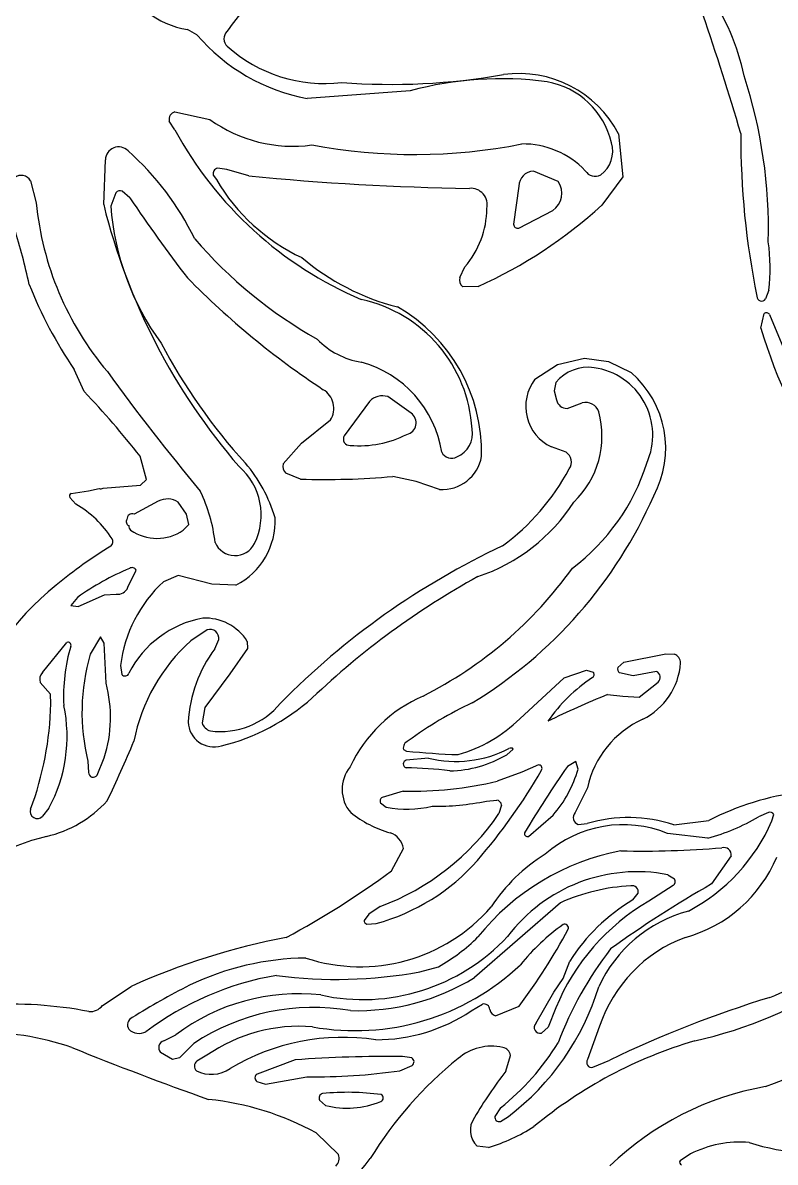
# Model space of a CAD drawing. Header units: millimetres. Extents: x 0.02 to 0.492, y 0.021 to 0.495.
# Drawn here: x 0.2586 to 0.3266, y 0.2789 to 0.3819 of the extents above; entities that cross this region are included whole.
import ezdxf

# ---------------------------------------------------------------- set-up
doc = ezdxf.new("R2010")
doc.units = ezdxf.units.MM
doc.header["$MEASUREMENT"] = 0
doc.layers.add('WHITE', color=7, linetype='Continuous')

msp = doc.modelspace()

# ---------------------------------------------------------------- linework, layer by layer
at = {"layer": 'WHITE'}
for p, q in [((0.2743375111176472, 0.3807747581704169), (0.2735024809125841, 0.3812394701067803)), ((0.2936408543456561, 0.3757120712571029), (0.2843237948341207, 0.3750027404007175)), ((0.2723434708850331, 0.3737972196538765), (0.2755232876692046, 0.3731134816222538)), ((0.2723349822656334, 0.3721756261676042), (0.2718344206491983, 0.3729795460398548)), ((0.3124754737611469, 0.3718183825848373), (0.3128481646218595, 0.36794116004725)), ((0.265908608690738, 0.3654206321156719), (0.2660604294208196, 0.3694727765106274)), ((0.2770342581212832, 0.3686052633283564), (0.2762073497634651, 0.3687270759991703)), ((0.2758244517662055, 0.3680700141614633), (0.2761057220330188, 0.3676836845319324)), ((0.2790368575012169, 0.3680190699803598), (0.2770342581212832, 0.3686052633283564)), ((0.307023779231215, 0.3675205785921992), (0.3047694097971008, 0.3684529512346666)), ((0.3128481646218595, 0.36794116004725), (0.3109480577564344, 0.365363617087376)), ((0.25929682307077, 0.3675742900684232), (0.2598102700215387, 0.3655896030982945)), ((0.268268285038064, 0.3660439390713505), (0.2675661615819832, 0.3666257096626099)), ((0.3034552816351489, 0.3670855115931559), (0.3029778587009612, 0.363647880328538)), ((0.2670045152627089, 0.366497342609753), (0.2665466332864608, 0.3652944078150213)), ((0.3034534989792773, 0.3633064098217275), (0.3065264936375623, 0.3648949812261986)), ((0.2981219212227755, 0.3588246591048651), (0.2985791010071817, 0.3598076603842332)), ((0.299783936887806, 0.3580226619508329), (0.2983787195547557, 0.3580078775540491)), ((0.3260667613316738, 0.3576819937105165), (0.325750986528577, 0.3569014096381358)), ((0.3253424272948167, 0.3542592931792453), (0.325647649345002, 0.3555793001541384)), ((0.3261335454747669, 0.3554973813827179), (0.3273863617931804, 0.3524367408808988)), ((0.3069518770677354, 0.3509735234092536), (0.3093854260907327, 0.3515586901826341)), ((0.3093854260907327, 0.3515586901826341), (0.3115798849524737, 0.3512450800677991)), ((0.3115798849524737, 0.3512450800677991), (0.3136087671949111, 0.3502410705750543)), ((0.2641422898727952, 0.348524012273252), (0.2632295496911884, 0.3505319933558642)), ((0.3049034202878214, 0.3496377058054106), (0.3069518770677354, 0.3509735234092536)), ((0.3068082796524866, 0.3493460707223296), (0.3066592887967956, 0.3485803610445761)), ((0.2937159609481649, 0.3465759215857689), (0.2915937619962438, 0.3480691394293711)), ((0.3066592887967956, 0.3485803610445761), (0.3068701553298942, 0.3477749317077315)), ((0.2899632212409912, 0.3476438284810016), (0.2876642778881374, 0.344539712139924)), ((0.3078303757338281, 0.3470052831107978), (0.3091758762090278, 0.3475075723621268)), ((0.2838019750002884, 0.3438786478453262), (0.2864177196360712, 0.3459633051789142)), ((0.2821419154543199, 0.3419881753011857), (0.2838019750002884, 0.3438786478453262)), ((0.3077272220265591, 0.3430502054722137), (0.3063959725407077, 0.3435252937655818)), ((0.2697729113636736, 0.3405700459533162), (0.2691940070228844, 0.3426838426370771)), ((0.2836939593978386, 0.340623091413266), (0.2823795321183638, 0.341150741640067)), ((0.2941788412254649, 0.3404073696448947), (0.2920712485904021, 0.3408567148040667)), ((0.2658715876877404, 0.3398062832262544), (0.2692430359033626, 0.3400655759377947)), ((0.2692430359033626, 0.3400655759377947), (0.2697729113636736, 0.3405700459533162)), ((0.2962817956088292, 0.3396851324133565), (0.2941788412254649, 0.3404073696448947)), ((0.2633890701356383, 0.338345757777733), (0.2628332375929001, 0.3389625735117929)), ((0.2629564868237221, 0.3393126107339747), (0.2645443663351049, 0.3395448367628437)), ((0.2645443663351049, 0.3395448367628437), (0.2654934689861191, 0.339774823636978)), ((0.2708424466146415, 0.338614395582559), (0.268658508911904, 0.3374439785872133)), ((0.2733918612670209, 0.3374393965642816), (0.2726548801057133, 0.3385349892722944)), ((0.2736138019975135, 0.3365236633541443), (0.2733918612670209, 0.3374393965642816)), ((0.2731055952053726, 0.3359991536151327), (0.2736138019975135, 0.3365236633541443)), ((0.2680915800212889, 0.3308410987852123), (0.2688437996529351, 0.3323977077937834)), ((0.2726574931525148, 0.3319037982702941), (0.2713171360748425, 0.331346840268938)), ((0.2756963699030356, 0.331134766999705), (0.2726574931525148, 0.3319037982702941)), ((0.2778727015053806, 0.3310310410935935), (0.2756963699030356, 0.331134766999705)), ((0.2635272877001459, 0.3299244802477892), (0.2629374913238294, 0.3291832430052145)), ((0.2636037741220109, 0.3290999379462602), (0.2659737953899622, 0.3301589540884688)), ((0.2659737953899622, 0.3301589540884688), (0.2670233130602509, 0.3302195701182399)), ((0.2629374913238294, 0.3291832430052145), (0.2636037741220109, 0.3290999379462602)), ((0.2752679626807222, 0.326990458370588), (0.2737930922650124, 0.3259918202128533)), ((0.260367427970548, 0.3231336573418043), (0.2625866078067736, 0.3258490695714023)), ((0.2656228283203258, 0.3263780243924773), (0.2646907792715508, 0.3247930673013117)), ((0.2659381913448116, 0.3257866282369375), (0.2656228283203258, 0.3263780243924773)), ((0.2661182929542077, 0.322172350907366), (0.2659381913448116, 0.3257866282369375)), ((0.2759615878295955, 0.3252752927547075), (0.2763179908778418, 0.3261095165449768)), ((0.2788910036528345, 0.3259518500849867), (0.2789191991038499, 0.3252951055418481)), ((0.2789191991038499, 0.3252951055418481), (0.2773172457061357, 0.3230134194741446)), ((0.3129645985742358, 0.324069183887807), (0.3167504357323393, 0.3248193985319743)), ((0.3167504357323393, 0.3248193985319743), (0.3175218784946449, 0.3248019327299827)), ((0.2674250839832242, 0.3237741707190111), (0.267542763368914, 0.3229727348090817)), ((0.3075472238385178, 0.322670702220854), (0.3095656067201544, 0.3233452506202414)), ((0.3095656067201544, 0.3233452506202414), (0.3101850251862882, 0.323178159411746)), ((0.3124138998394391, 0.3236056194864798), (0.3129645985742358, 0.324069183887807)), ((0.2773172457061357, 0.3230134194741446), (0.2750624260128094, 0.3199914472455184)), ((0.3035317906661305, 0.3189561873347902), (0.3075472238385178, 0.322670702220854)), ((0.3137941330228744, 0.3228399672272782), (0.3125662349143942, 0.3230952835312226)), ((0.3158993884731233, 0.3232314414567483), (0.3137941330228744, 0.3228399672272782)), ((0.2611072517563242, 0.3211867281627636), (0.260173175246789, 0.3222381061726604)), ((0.3143500841986267, 0.3209257942230334), (0.3160529271098074, 0.3222781023593037)), ((0.2611329958830111, 0.3203075107883233), (0.2611072517563242, 0.3211867281627636)), ((0.3114758439946909, 0.3211379831197684), (0.3128563097235646, 0.321015425789198)), ((0.3128563097235646, 0.321015425789198), (0.3143500841986267, 0.3209257942230334)), ((0.2750624260128094, 0.3199914472455184), (0.2748079462950717, 0.3185783916322845)), ((0.2930205389789318, 0.3161720394255156), (0.2932940370234425, 0.3160371076729288)), ((0.3023639655754863, 0.3157101244928937), (0.302954543374829, 0.3162206340545426)), ((0.2644755016226532, 0.3151142363206932), (0.2645298072724398, 0.3141040169052552)), ((0.265327543769165, 0.3138709607964195), (0.2659517333904758, 0.3154371801076959)), ((0.2952780335476537, 0.3154090200104553), (0.2932693937248854, 0.3152112540757082)), ((0.3086082400383385, 0.3150965504780039), (0.3078511765713448, 0.3146505641134142)), ((0.3088073002857443, 0.31440713766397), (0.3086082400383385, 0.3150965504780039)), ((0.3037176611007892, 0.3141235229061443), (0.3015055683532173, 0.3133161989102598)), ((0.3052330678922254, 0.3147875069673713), (0.3037176611007892, 0.3141235229061443)), ((0.2929914025426493, 0.3124239880389443), (0.2910999608844503, 0.3118361757501859)), ((0.3096509382004136, 0.3127309144437076), (0.3085546888382542, 0.3104736902969163)), ((0.2909366400615529, 0.3113585943703592), (0.291468846952041, 0.3109553883050881)), ((0.3005281403037885, 0.3115148047157609), (0.3014562969953348, 0.3116089672930111)), ((0.3018867230377352, 0.3111581040510042), (0.3016547355428973, 0.3103911029963869)), ((0.26095463058102, 0.3108750082330691), (0.2603784057279537, 0.3101419712049363)), ((0.3043439851467707, 0.3083243465561033), (0.3065563042580163, 0.3102495086216825)), ((0.326031429886149, 0.3104850241962508), (0.3251226831080158, 0.3100997273468111)), ((0.3263476819290986, 0.309733920242978), (0.3265116058850057, 0.3103112025359371)), ((0.3088250278439504, 0.3094114639479332), (0.3096434621480912, 0.3094868646662185)), ((0.3174840727305155, 0.3093778623113879), (0.3206392452959989, 0.3097607859622304)), ((0.3205627570305038, 0.3081701073374696), (0.3169004582831046, 0.3085993371453644)), ((0.2919338419714642, 0.3052036770602842), (0.2930132514911762, 0.307238248634471)), ((0.3226549739309676, 0.3065705264633754), (0.3208878703404596, 0.3040288826793064)), ((0.3169391482141996, 0.3048689115694792), (0.317535453478419, 0.3044883724806439)), ((0.3174033187030349, 0.3038807202664172), (0.3152155177995009, 0.3024807587360653)), ((0.3137587924789918, 0.3025876274051343), (0.3142355134307196, 0.3031910201516954)), ((0.2909221575156921, 0.3019953579728076), (0.2898979427033282, 0.3013147252492649)), ((0.307213185197204, 0.3023259868692565), (0.2994433694466629, 0.2955711943609013)), ((0.2898979427033282, 0.3013147252492649), (0.2894691604500716, 0.3007374154842737)), ((0.2897077957161696, 0.3004109831716937), (0.290564120242747, 0.3004544666173291)), ((0.3074594255538762, 0.2954883496099924), (0.3080654285786096, 0.2970384548256308)), ((0.2944964269985287, 0.2960892548609387), (0.2961778461172191, 0.2965551906325752)), ((0.2657872760780058, 0.2930422980898546), (0.2683854637973203, 0.2947715845421949)), ((0.3066226188071847, 0.2942531312209245), (0.3074594255538762, 0.2954883496099924)), ((0.3049885533700793, 0.2914296862465153), (0.3066226188071847, 0.2942531312209245)), ((0.299154893391482, 0.2925515435986615), (0.3001622543322763, 0.2931625582974409)), ((0.3013541818016918, 0.2921173121683973), (0.3034933595296919, 0.2929991939129735)), ((0.3067905322462751, 0.2928208216703703), (0.3061094120716827, 0.2910961282360295)), ((0.2713447603410425, 0.2898671086463593), (0.2724293687629286, 0.2904046935557053)), ((0.3061094120716827, 0.2910961282360295), (0.305506992346548, 0.2905546715825814)), ((0.3107634891473677, 0.2911733927908061), (0.3096650810061962, 0.2881574553903084)), ((0.2740579214401556, 0.2896175631841909), (0.2727549768979057, 0.2883284884042773)), ((0.2721281090671878, 0.2881649839003297), (0.2710522954129776, 0.2888015943045117)), ((0.2727549768979057, 0.2883284884042773), (0.2721281090671878, 0.2881649839003297)), ((0.2752350827461582, 0.2885515370705481), (0.2743209984324784, 0.2880202651805716)), ((0.2937637275250805, 0.2883168461336778), (0.2929327263048127, 0.288428117876969)), ((0.3022912603098437, 0.2871220849062176), (0.3026900183018181, 0.2885315016756999)), ((0.2832301540079123, 0.2881284744259788), (0.2797769435133686, 0.2868547505076639)), ((0.2927021822733539, 0.2871569786811642), (0.2938023298930834, 0.2876287273053986)), ((0.3101529074022059, 0.2874620572239386), (0.3116760469006224, 0.2881169162656672)), ((0.2805429817073111, 0.2859234740407699), (0.2842952720518631, 0.2866064779141406)), ((0.2797601896871898, 0.2861738510589133), (0.2805429817073111, 0.2859234740407699)), ((0.2854269113576413, 0.2844886296932536), (0.2859729555661601, 0.2840101690870264)), ((0.3017903952791383, 0.2837937097899658), (0.3012909343273044, 0.2830229159399599)), ((0.3017956898778706, 0.2825682098448957), (0.3025089085185179, 0.2830193567746516)), ((0.2871439457505607, 0.2795740351826741), (0.2851276882767174, 0.2815367577494772)), ((0.3007116065090628, 0.280217699326464), (0.299698721251111, 0.2803451397090786)), ((0.3189688420004326, 0.2796289447936828), (0.3180333724786338, 0.2790097424995578))]:
    msp.add_line(p, q, dxfattribs=at)
for centre, radius, start, end in [((0.3037720999823237, 0.3728238005581204), 0.0205082998486828, 11.95957810911719, 57.66029178716626), ((0.2746506623999854, 0.3887532494668619), 0.007601, 199.6151119059418, 261.3118349059416), ((0.2970403674850024, 0.3674458781034418), 0.0241809193074548, 132.8627300961228, 145.7333019377446), ((0.0818411583302778, 0.3006552541004488), 0.2519595844110641, 16.41196294523322, 18.98096123469717), ((0.277702270886324, 0.3804056095474495), 0.0009198790595479, 134.5773032332627, 226.9714949454777), ((0.2874921502133638, 0.3920091193565923), 0.017299, 220.498080905942, 259.4465609059419), ((0.2858883642583164, 0.3896023211735005), 0.0132318946576746, 228.2331200200437, 276.7021489170601), ((0.2919033070944319, 0.435019451354617), 0.0587290112851469, 265.6342045333109, 279.9668653413944), ((0.3034560351117498, 0.3670864288690527), 0.0101853649673719, 27.68327790594179, 97.83224468715372), ((0.280868954874689, 0.363155034023199), 0.045164452081907, 358.6065860051743, 17.94924643891843), ((0.3018836999519457, 0.3449550749285402), 0.0318423825560266, 82.54924068710909, 105.0026649059418), ((0.3046878357956201, 0.3692966976249727), 0.0073522820877898, 13.52079171705908, 79.61768160723692), ((0.2724868146587112, 0.3731406859056596), 0.000672, 102.3163499059434, 193.8742329059406), ((0.283000201778275, 0.3834925034042262), 0.0127917292710983, 234.2315059059421, 277.8143611978809), ((0.3029124556400727, 0.3888698595216121), 0.034837900413811, 208.6329999059418, 246.8266029207801), ((0.3943474787649487, 0.371430285721679), 0.0708140391949599, 179.6649733016902, 191.645461461167), ((0.2940157055741313, 0.4199774892451039), 0.0500255084309447, 259.3137262675465, 281.1836621040445), ((0.3038308736286016, 0.3631387147957626), 0.0077640402849106, 43.46549398033377, 90.83015956891614), ((0.3092995671485262, 0.370249113136728), 0.0026500651161161, 306.0051997362278, 16.81313933266665), ((0.2672551349535364, 0.3694435180495465), 0.0011950637503702, 44.38859011572637, 178.5971009059414), ((0.2512427010130114, 0.3511978341007696), 0.025467360080796, 25.95561685392841, 48.52625619308538), ((0.2763108475912006, 0.3682266669668238), 0.000511, 101.6855179059382, 197.8521179059414), ((0.2584567382922881, 0.3671076893917327), 0.0009609675470717, 29.04870990594166, 129.0065887023614), ((0.2913098634054678, 0.3765760649655511), 0.0176136408686455, 210.321899905942, 244.8464603845045), ((0.3023308980908763, 0.6034583501062561), 0.2365888140914379, 264.3496229059419, 269.1882771760326), ((0.3048382123045031, 0.3670716637139183), 0.001383, 92.85156990594041, 179.4262919059397), ((0.3103664303888088, 0.3690534477949459), 0.0010677325814408, 212.5013203502221, 297.3776515198142), ((0.2673714429478675, 0.3661847916957179), 0.000482, 66.17273990593898, 139.575469905937), ((0.2991059571134688, 0.3654047388755934), 0.0014939268973122, 347.0306300497199, 94.86727390414507), ((0.3054327447287539, 0.3664620275957998), 0.001911, 304.9138249059404, 33.63671490594214), ((0.2874482832311729, 0.3682508994601453), 0.0277658472318334, 185.500119905942, 220.2025807322425), ((0.3750025031232713, 0.437449172246123), 0.1284169016718758, 213.7825379059419, 217.7662808874815), ((0.3212958636149446, 0.3790711369912744), 0.0570445816129622, 193.844956905942, 220.8531484149253), ((0.2906947449288635, 0.3671219001743359), 0.0242171638351253, 184.327807905942, 215.9629493975583), ((0.2924719702140509, 0.3651132993030086), 0.0080899227969636, 319.0171519059421, 359.6894889849079), ((0.2821910061534499, 0.396937654398168), 0.042707, 294.3270689059419, 312.3266809059419), ((0.303347628163174, 0.3636609396093302), 0.00037, 182.0226949059447, 286.6268449059406), ((0.2116008092492432, 0.3483376951894107), 0.0485787191991892, 11.7339062129837, 17.89746536149994), ((0.3054896348796545, 0.389308403376441), 0.0413495619221848, 220.7003010403689, 240.6568632539595), ((0.3093401039466041, 0.3596910327347779), 0.0168468781997886, 353.151012905942, 8.07244840568719), ((0.2979124260613676, 0.3773635685373156), 0.0218729680292379, 229.8990931203686, 255.5982528833984), ((0.3273073262507992, 0.4117184669738489), 0.0754775648401979, 224.5151851005174, 236.6103079783051), ((0.2988120367344831, 0.3585928734700631), 0.000728, 161.434602905944, 233.471974905942), ((0.2965162949486222, 0.3730576174068473), 0.0401921777056123, 201.6688562090148, 214.086782905942), ((0.2865652563591198, 0.3444466387389781), 0.0126736848541244, 3.094042848750105, 77.98635595175283), ((0.3254030877385276, 0.3571224772816413), 0.0004121947005031, 178.1046155910328, 327.566626905941), ((0.284908850235993, 0.3430127339427197), 0.0151831148384751, 358.7027480394693, 60.12286284881111), ((0.3258516449881932, 0.3553072968865864), 0.00034, 33.99164790593736, 126.8689799059357), ((0.3700290677935996, 0.3676243245670699), 0.0466424688783195, 196.6510499059419, 232.3423933435443), ((0.2902482120983166, 0.3580548204412181), 0.0069402770038287, 223.6536438596026, 261.30052685955), ((0.3178533809352273, 0.3777056892409746), 0.0529321228003459, 207.9454376413127, 222.337122130949), ((0.2864953980513666, 0.3414412926853768), 0.0101207492182846, 9.159747269979743, 74.50920836501929), ((0.4389943269118474, 0.4759296707043493), 0.2135865204856562, 216.0193665040516, 219.6932883574631), ((0.3096961529397935, 0.3470012374964473), 0.0037199536261549, 81.26421345040177, 140.9248349059418), ((0.3094306677514261, 0.3445952429141243), 0.0061392225100452, 335.6910426954392, 82.22565014359465), ((0.3077422866297279, 0.3434107536959755), 0.009003822682078, 331.4451035050589, 49.3410979059417), ((0.308145892135923, 0.3471910304460161), 0.004062, 142.9628529059416, 244.481502905942), ((0.206120671837331, 0.2932306669092148), 0.080149, 38.09851690594187, 43.62076190594188), ((0.2847290018066719, 0.3470077133884072), 0.00198558717144, 328.2647739059413, 58.38996800870675), ((0.2911071598771912, 0.3465964482269348), 0.001551, 71.71556990594206, 137.5230519059413), ((0.3077971938491058, 0.3479476991349221), 0.000943, 190.5568139059421, 272.0165159059406), ((0.309493091882346, 0.346285872916569), 0.0012622104890529, 18.88628002490596, 104.5554929059406), ((0.2930936844784643, 0.3457043725173813), 0.0010708995206602, 282.6729252150171, 54.47357990594168), ((0.3026314501474043, 0.3445226437335809), 0.0083435121160058, 314.1340406156975, 15.08771431182475), ((0.2969753886446429, 0.3447286764252028), 0.0022807890587945, 292.8076495528909, 10.15230927620592), ((0.2881700853531904, 0.344245565087576), 0.0005851185180015, 149.820304905946, 273.5500834377268), ((0.2890005881627803, 0.3532292841350078), 0.0096006267046568, 265.2544255170329, 296.795512777458), ((0.2973781485086757, 0.3434989849082646), 0.0009967094638076, 206.6198215760586, 298.8783355235107), ((0.3071527261908891, 0.3421656547477554), 0.0010547395172941, 324.1075630927202, 56.9971809059441), ((0.2688073246422624, 0.3334781867403486), 0.0131137139425478, 16.1572711119132, 40.8542329112051), ((0.2828459508131672, 0.3417355130493697), 0.000748, 160.2580939059433, 231.4238369059419), ((0.2965305021136706, 0.3432874921020826), 0.0036109348169842, 266.0505729059417, 350.1375316030915), ((0.2968893224963475, 0.3477813124112405), 0.0190148862162901, 306.8726721128988, 342.5144195403508), ((0.2743355096037438, 0.3373654333944485), 0.0058155655954437, 333.6842490796964, 49.03748044008961), ((0.2860003549439429, 0.4082337639405003), 0.06765, 268.0462329059419, 275.1486349059419), ((0.2896809745335022, 0.3513111242377471), 0.0207649347377116, 306.3490438650804, 331.9522372541356), ((0.2656540859804205, 0.3401324074469325), 0.000392, 245.8116709059422, 303.7004729059446), ((0.2630785683207585, 0.3390729086103267), 0.000269, 116.9899729059399, 204.2153669059409), ((0.2716821883343903, 0.3370574129737565), 0.001769, 56.6430009059419, 118.3397239059419), ((0.2618131495875788, 0.3332885961327136), 0.0142634246618381, 6.489257743861157, 25.89035768978794), ((0.27786339120097, 0.3557065718973), 0.0412727841701652, 301.2007716197795, 336.2846159475955), ((0.258727363897067, 0.3301691197437422), 0.0094121684320692, 32.52603411664287, 60.31145190594173), ((0.2944286066099807, 0.347651990389119), 0.0167178913680813, 288.55791777528, 326.9494145873666), ((0.2683074094136866, 0.3367656349376013), 0.0003645976548761, 143.8345313226255, 249.2467152381175), ((0.2684688643001282, 0.33702694268213), 0.0004581310128165, 65.5466139059413, 185.7817271743658), ((0.2749139084413646, 0.336814846516625), 0.0064966808115496, 297.0927009059416, 2.757582824622113), ((0.2686137571322881, 0.3363572212039925), 0.0004407363458717, 171.193867573103, 232.6253384018988), ((0.2707315770495053, 0.3394529525396565), 0.0041910248407077, 235.3084296591583, 304.5032439059418), ((0.2661854150891828, 0.334962010467472), 0.0005477590941298, 313.4994050175367, 29.27678361441357), ((0.2777927563906953, 0.3356606869274379), 0.0019608731900074, 202.8067645987245, 333.5503051029646), ((0.2875272884818644, 0.2999924916017644), 0.0404321633474287, 121.232928353449, 129.848344438316), ((0.3318385546820965, 0.2710892636261275), 0.0701636906277925, 115.1782503123645, 135.3776309422045), ((0.2684764070596327, 0.332201816871579), 0.0004163539011654, 28.06619790594651, 124.8305191517235), ((0.2778087658745336, 0.3097814851108152), 0.0246921216571941, 112.8039712797393, 125.336819905942), ((0.334258227058552, 0.268981122444916), 0.0716763808386931, 118.7804556400439, 133.6579963662173), ((0.2779757062064733, 0.3543345009953813), 0.0373255544189705, 296.7786012853069, 324.3310961614857), ((0.2768928030356906, 0.3118320941778703), 0.0245350757317477, 128.4978869122582, 163.3572529059418), ((0.2671840597514527, 0.3311721017456769), 0.000966, 260.4211689059443, 339.9613979059421), ((0.279756863749253, 0.3222226396035761), 0.012429, 132.7682909059419, 172.828972905942), ((0.2765101906835653, 0.3188617731540128), 0.0093256614914532, 100.1852627194764, 153.1279911066573), ((0.2751311483168311, 0.3236294458641736), 0.0044192842760479, 31.70298090594199, 93.50309519347022), ((0.2755277035361601, 0.3262337981509277), 0.0008, 351.0627879059421, 108.9459509059422), ((0.2777937733415738, 0.3210379909492438), 0.015514805745757, 163.1747929961465, 183.224850474577), ((0.2626955876152694, 0.32561181701227), 0.0002610849966478, 341.4591542175442, 114.6712549059446), ((0.2846756157035374, 0.3137994544069766), 0.0163426772694794, 131.7511009059418, 168.9612556231793), ((0.2827085692261394, 0.3195505039824447), 0.018765, 163.7768029059419, 193.6748589059418), ((0.2858142820251345, 0.3179296022355095), 0.0122896196895853, 143.2935759059419, 176.5817560913936), ((0.317243204989791, 0.3240134587808233), 0.0008362715413133, 358.9903121593845, 70.53485990594156), ((0.3128062277857335, 0.3234448252622166), 0.000424, 157.7139019059411, 235.5267839059461), ((0.3119841451126375, 0.3244071673888815), 0.0061088713730613, 296.0687185342088, 356.1662898155441), ((0.2610296049741761, 0.3225211823497712), 0.000902, 137.2329809059417, 198.2902979059403), ((0.2678404984399911, 0.3231907159273159), 0.0003690012743283, 216.2090199059377, 342.0447882986711), ((0.3184059378891148, 0.3101689077877121), 0.0150095407631192, 123.540579664323, 145.223323953041), ((0.3099154808597314, 0.3229625329721959), 0.0003451795263511, 304.8556431930724, 38.65863890594132), ((0.3156696742234643, 0.3227054116443768), 0.000574, 311.8888699059412, 66.40937790594006), ((0.2547399474077355, 0.3190840904544452), 0.0117899999999999, 341.9816039059419, 15.18514490594222), ((0.2315515362576165, 0.3210756142427353), 0.029591430118964, 339.6468804578964, 358.5126089059418), ((0.2764726552204757, 0.3248128177941262), 0.0070106472954351, 262.468431775366, 320.7211825272352), ((0.2717079029453243, 0.3356567925089981), 0.0197587023188548, 284.1833374038513, 311.4066162798189), ((0.3000761539228671, 0.3089604757069659), 0.0131588387716729, 113.673714007181, 154.5516748314276), ((0.3136751140638396, 0.2895968104206309), 0.0340192131778722, 115.0998137932697, 126.4708961191871), ((0.3377573373685956, 0.2549609983894341), 0.071204706318905, 111.6599809059419, 116.4178253073294), ((0.2490106580009993, 0.3173522618468508), 0.0135872475273521, 331.5288849059418, 11.94828545539686), ((0.2758958335897285, 0.3187590722097152), 0.0023512964528604, 182.3572911880609, 286.1356427250363), ((0.2758557529077237, 0.3189237777053479), 0.001103263448585, 198.2436509059422, 254.1134420836046), ((0.2944016180492379, 0.3282490983279564), 0.0130275955855701, 285.947752581071, 314.4938969059419), ((0.3183655662747745, 0.3107938909546905), 0.008927306563093, 114.4632671086266, 167.4684389059422), ((0.188184437006475, 0.3497776586215662), 0.0868988021956784, 333.8965536264644, 337.7892356549708), ((0.2936932818940209, 0.3163100843764274), 0.0006867601024193, 110.4260027824769, 191.5959679059414), ((0.297780680338687, 0.3255483211865539), 0.0104435946541554, 256.1350239059419, 297.2372150971943), ((0.3027339860963676, 0.3160214888083719), 0.0002971604653292, 42.07946390594186, 125.7291293891297), ((0.2933559418400405, 0.3148691729579555), 0.0003528598409565, 104.1981559059381, 254.6803557484581), ((0.3001003963776655, 0.3824524057798019), 0.0667631511410572, 264.1486529059416, 268.1809161704697), ((0.2969608425647585, 0.3249020431286117), 0.0106623218144415, 271.3858918653514, 300.4475369059419), ((0.2649656887411498, 0.3141141827911078), 0.000436, 181.3360439059396, 326.0928549059441), ((0.2906906182938394, 0.3125781024550709), 0.003221927065905, 140.7923591974395, 220.7042414462601), ((0.2929521893917619, 0.2827316956345629), 0.0317986719230724, 82.28918229734946, 89.44047704947212), ((0.2590825993177598, 0.3411431347835113), 0.0536220995931561, 319.2547024169335, 329.9773918313099), ((0.3961047091261855, 0.2533714941347266), 0.1074421259369956, 145.2257189059415, 149.0294802224566), ((0.305248879600001, 0.3144788717161311), 0.0003090400110194, 327.7060852717239, 92.93275890594926), ((0.2985093966192707, 0.3172943863674988), 0.010695, 318.7986189059419, 344.3379659059417), ((0.2937163673854234, 0.3465762943443279), 0.03416, 268.7839419059419, 283.1805939059419), ((0.3318824202209653, 0.2880009473550619), 0.024492847090598, 96.98600677771672, 117.3251209059419), ((0.2583087175803165, 0.3187332715648575), 0.0106904713916085, 283.1995443213892, 317.7313483191871), ((0.2912558830204002, 0.3115161378031845), 0.000356, 115.9752929059429, 206.2659109059377), ((0.29329578150115, 0.3205655702730704), 0.0097822945827889, 259.236278905942, 283.6504373101875), ((0.2959794744525415, 0.3338585959933399), 0.0228020913444867, 269.0574415394266, 281.5068209059419), ((0.3013896370977726, 0.3111144397831019), 0.000499, 5.02000390594281, 82.32308090594154), ((0.2599064385348584, 0.3105800668311723), 0.0006439571484854, 161.5779878772357, 317.1315039059436), ((0.2948353126277821, 0.3188891884260707), 0.0106844542405454, 231.9374647482728, 253.5912068913978), ((0.2831168489412482, 0.3230309498840829), 0.022437, 290.357496905942, 325.7123239059419), ((0.3090139113228387, 0.3100250493384071), 0.000642, 135.6677759059398, 252.8897669059439), ((0.3133903036821874, 0.2969550021343212), 0.01308, 71.7611319059419, 106.645886905942), ((0.3155653921268138, 0.3263321257555686), 0.018837, 285.3844919059419, 300.4886719059418), ((0.3261771071552061, 0.310137307165779), 0.000377, 27.46850290594487, 112.7314179059423), ((0.3128949765901872, 0.2987543393294211), 0.0106286342296753, 67.86082890594189, 131.5301472913699), ((0.3109392718450625, 0.3164368939281531), 0.0168032424710821, 297.8527410808053, 336.489973905942), ((0.2650123340629502, 0.2898655463006169), 0.0189454263882617, 103.0022570142095, 137.1954708253871), ((0.2912997595169281, 0.3069871893203563), 0.0017317868012595, 8.33561490594277, 72.61938515730859), ((0.3042479109710786, 0.3085852457944694), 0.0002780263653234, 164.2128870838998, 290.2158489059415), ((0.3167759786321528, 0.2855797790168756), 0.0218286461414303, 100.8255608685876, 141.2454034181172), ((0.3144771884822295, 0.3990133744260122), 0.0920110504247257, 268.8784012984078, 274.5707395303249), ((0.3220018357285443, 0.3066638241360084), 0.0006597681162223, 351.8705669059415, 106.9456410202749), ((0.2856002457126119, 0.3186236116905126), 0.0188350174685693, 285.2805139059419, 318.5039352397121), ((0.3139336327411364, 0.293490862696987), 0.0154967425535601, 121.4504238306022, 146.8901263148957), ((0.3152225689040856, 0.3112824398836368), 0.0125186459005669, 285.2472297848969, 337.3645655715286), ((0.2448551544686025, 0.3692707144868699), 0.079504642012977, 298.1977132729676, 306.3097399059418), ((0.3141618596554694, 0.2904469589941015), 0.0146869345959222, 79.09977690594188, 142.9628372077526), ((0.3143711911683571, 0.2865168886971468), 0.017354095611655, 92.62844220455011, 114.3599539059419), ((0.3710016046895204, 0.2160255178685245), 0.1012718054960402, 119.6594569059419, 125.8072591773783), ((0.3137195623648878, 0.3033364370302234), 0.0005360518360138, 344.2599139059403, 105.6061756315219), ((0.317131522056079, 0.3042580153534559), 0.000465, 305.7683049059448, 29.69558090593855), ((0.3181338052346454, 0.3144385092624424), 0.0221599907230412, 291.1845384182791, 331.3563854892429), ((0.3143947877511801, 0.3181411751434642), 0.0343589772142765, 289.3438446750575, 334.5400698157164), ((0.2891009682286934, 0.3122347021725541), 0.0156884885701249, 251.7591725175409, 319.0666178482328), ((0.3253509439259528, 0.2851371466199219), 0.020088, 120.3015699059419, 157.5113289059419), ((0.3223554762668901, 0.2880723276200494), 0.01687, 120.6361309059419, 147.8942539059418), ((0.2897596776802125, 0.3006993531802019), 0.000293, 172.53586990594, 259.8007679059437), ((0.3220415470454238, 0.2894925466042991), 0.0125174901013294, 105.0569843772004, 155.2118429305146), ((0.257021361460425, 0.3275815693247572), 0.05792743127113, 323.3450319059421, 331.4980855749946), ((0.319482811512222, 0.2837097286413982), 0.0205440788819966, 125.8432582037176, 140.6589869117926), ((0.3075961315078579, 0.3000455275626736), 0.000348512206038, 342.2514567759077, 114.2811713083453), ((0.2943324542220426, 0.2370084817684454), 0.0633231581189014, 100.8410302207657, 114.1894549059419), ((0.289353075435895, 0.3114339987247), 0.017849708541785, 257.6676469915336, 317.1440364907195), ((0.2885453524389037, 0.3104251094538437), 0.0158312857297853, 298.823599905942, 315.0690892452006), ((0.3229912518765573, 0.2871277547155661), 0.0128796494050571, 110.3382475333691, 161.6928529059419), ((0.3384620868119311, 0.2776035852885677), 0.0337024420278951, 142.4237243374529, 159.002743001954), ((0.2844695299327266, 0.2724310465451484), 0.0249050909234531, 90.64243056930236, 115.7156415549389), ((0.2886546799069223, 0.312474725762716), 0.021702156597076, 259.7775323398963, 313.5030460752327), ((0.2863104817281679, 0.2684589499375202), 0.0277233147421643, 99.90470119299762, 126.753618136739), ((0.2870146469649535, 0.3365676958938503), 0.0411640768258649, 262.3597833602048, 280.4720049059418), ((0.2888462727292394, 0.3128293517002831), 0.0202519740664778, 268.2597418068464, 301.5513429059419), ((0.3021247526322253, 0.2383805021960004), 0.0632540407421186, 116.7409953839916, 122.1196962887755), ((0.2885215822218548, 0.3014738784330901), 0.0231563094333078, 307.1597589059418, 343.095853499482), ((0.3109431869585224, 0.3281682515202083), 0.0392236381966251, 282.3911799756794, 303.5789523217898), ((0.2835373837661796, 0.2755812594215733), 0.0185235578883053, 83.79134458144328, 126.8462399059419), ((0.3577328951584013, 0.1917055449705947), 0.106847488442342, 107.1974211685796, 115.5343559059419), ((0.257654381220429, 0.2570112838199362), 0.036153239481, 78.98251182507074, 108.5624989059419), ((0.2646870753043383, 0.2938685187414407), 0.0013758932761977, 264.8502522352871, 323.0944539059417), ((0.2848787470250457, 0.2732770383693914), 0.0195985463124613, 80.15061885850024, 123.512842905942), ((0.2905356965452917, 0.3055491811164597), 0.0155958050551247, 269.9869293033309, 303.5497769059419), ((0.3003070861519572, 0.2926590751003839), 0.000523900358571, 2.52242426083927, 106.0483939059409), ((0.3015075278376406, 0.2927846946138965), 0.0006847731999003, 188.6139341754258, 257.0596239059423), ((0.268789198929451, 0.2912922788135567), 0.000723826886128, 114.13568080818, 212.9016473136092), ((0.3053731379383415, 0.2910664566912), 0.000529, 136.6357269059471, 284.6570569059446), ((0.2547753608524811, 0.2652872502482172), 0.0253440405252019, 70.96619985088866, 111.4990129509136), ((0.2691152818745239, 0.2918925244528894), 0.0013634152285611, 226.7717963612913, 296.4015741217905), ((0.2836112471899381, 0.2764375743740269), 0.0147278044189197, 85.35791586859162, 124.6618079059419), ((0.2715414222854349, 0.2892402329971052), 0.000657, 107.4175609059405, 221.8850869059393), ((0.2875833702292863, 0.2701186083191945), 0.0200527619825759, 81.54396332748748, 120.7106067746069), ((0.3009776631634203, 0.284746168837775), 0.0046238322755755, 77.10465229294734, 130.7556280085102), ((0.2880100888760583, 0.3012305845256417), 0.0222247934773401, 308.3192049059418, 328.6866465860082), ((0.3310714926278344, 0.250412430688368), 0.0411477471656891, 106.5361796078627, 129.6328707399612), ((0.3839051460490266, 0.5888886516753542), 0.3231008309748024, 248.032751758825, 250.3769244043933), ((0.2915160857137356, 0.1770631278422381), 0.111374, 89.2711969059419, 94.26659690594191), ((0.3018926717445559, 0.2884615586986306), 0.0008004083660353, 5.013134905941146, 81.60213750305601), ((0.2746786218832256, 0.2875740174563692), 0.0005718667361197, 128.7087269059429, 227.2024836789078), ((0.2756467456419397, 0.2897837958258309), 0.0029587515263915, 242.7081634362645, 304.966131236264), ((0.3201152405517676, 0.2607874612831907), 0.0352847991638666, 128.897126291678, 148.5348269328373), ((0.2935686878521881, 0.2879607625395625), 0.000406, 305.1327639059476, 61.288908905941), ((0.3100536240987839, 0.2879112151312069), 0.00046, 147.6354079059443, 282.4644179059381), ((0.280003909499323, 0.2865085100692115), 0.000414, 123.2454639059421, 233.9355299059428), ((0.285028793524969, 0.3398724275184469), 0.053271, 269.2110339059419, 278.2819459059419), ((0.334253687456726, 0.2623578948309297), 0.040433425024412, 142.2318099059419, 149.4421722574649), ((0.33048910937916, 0.2590460698638147), 0.0270889750028367, 100.0202371146027, 133.9421679059419), ((0.2727606371887355, 0.2588425653311958), 0.0258451218246449, 61.41211490594188, 84.14331589624435), ((0.2858357278764837, 0.2846720700719654), 0.0004480862847938, 108.6353228100978, 204.1662879059451), ((0.2879212150055257, 0.2610938740315589), 0.0241060343620577, 82.63796904231168, 95.30473028465708), ((0.2879318679112499, 0.2918544174222908), 0.0080851449907248, 255.9785359059416, 292.158556953701), ((0.2908441048426196, 0.2846906719259389), 0.0003521091826492, 292.9408266245946, 61.8683967119437), ((0.3303363475601785, 0.2992380229868625), 0.0195285348326995, 251.9535083298867, 310.4629769059419), ((0.3009976619386008, 0.2817762194776809), 0.00193267592051, 143.9140988052752, 227.7710809059411), ((0.3016756006578564, 0.2829424124360631), 0.000393, 168.1796609059415, 287.7924919059394), ((0.295554730969351, 0.2969036383430038), 0.0174646478978468, 287.174033905942, 302.0586739799655), ((0.3234925934971394, 0.2706254303418818), 0.0100760905160557, 85.48017622747642, 116.6769139059419), ((0.2786962321685824, 0.2875245044753995), 0.0140501830712334, 274.8938964160302, 323.6940124341828), ((0.2862135004292714, 0.2792439904495791), 0.0009872477003027, 314.5820254466169, 19.53045890593907), ((0.3182445293422684, 0.2788796779811833), 0.000248, 148.3685259059498, 248.7244919059442)]:
    msp.add_arc(centre, radius, start, end, dxfattribs=at)

doc.saveas('drawing.dxf')
